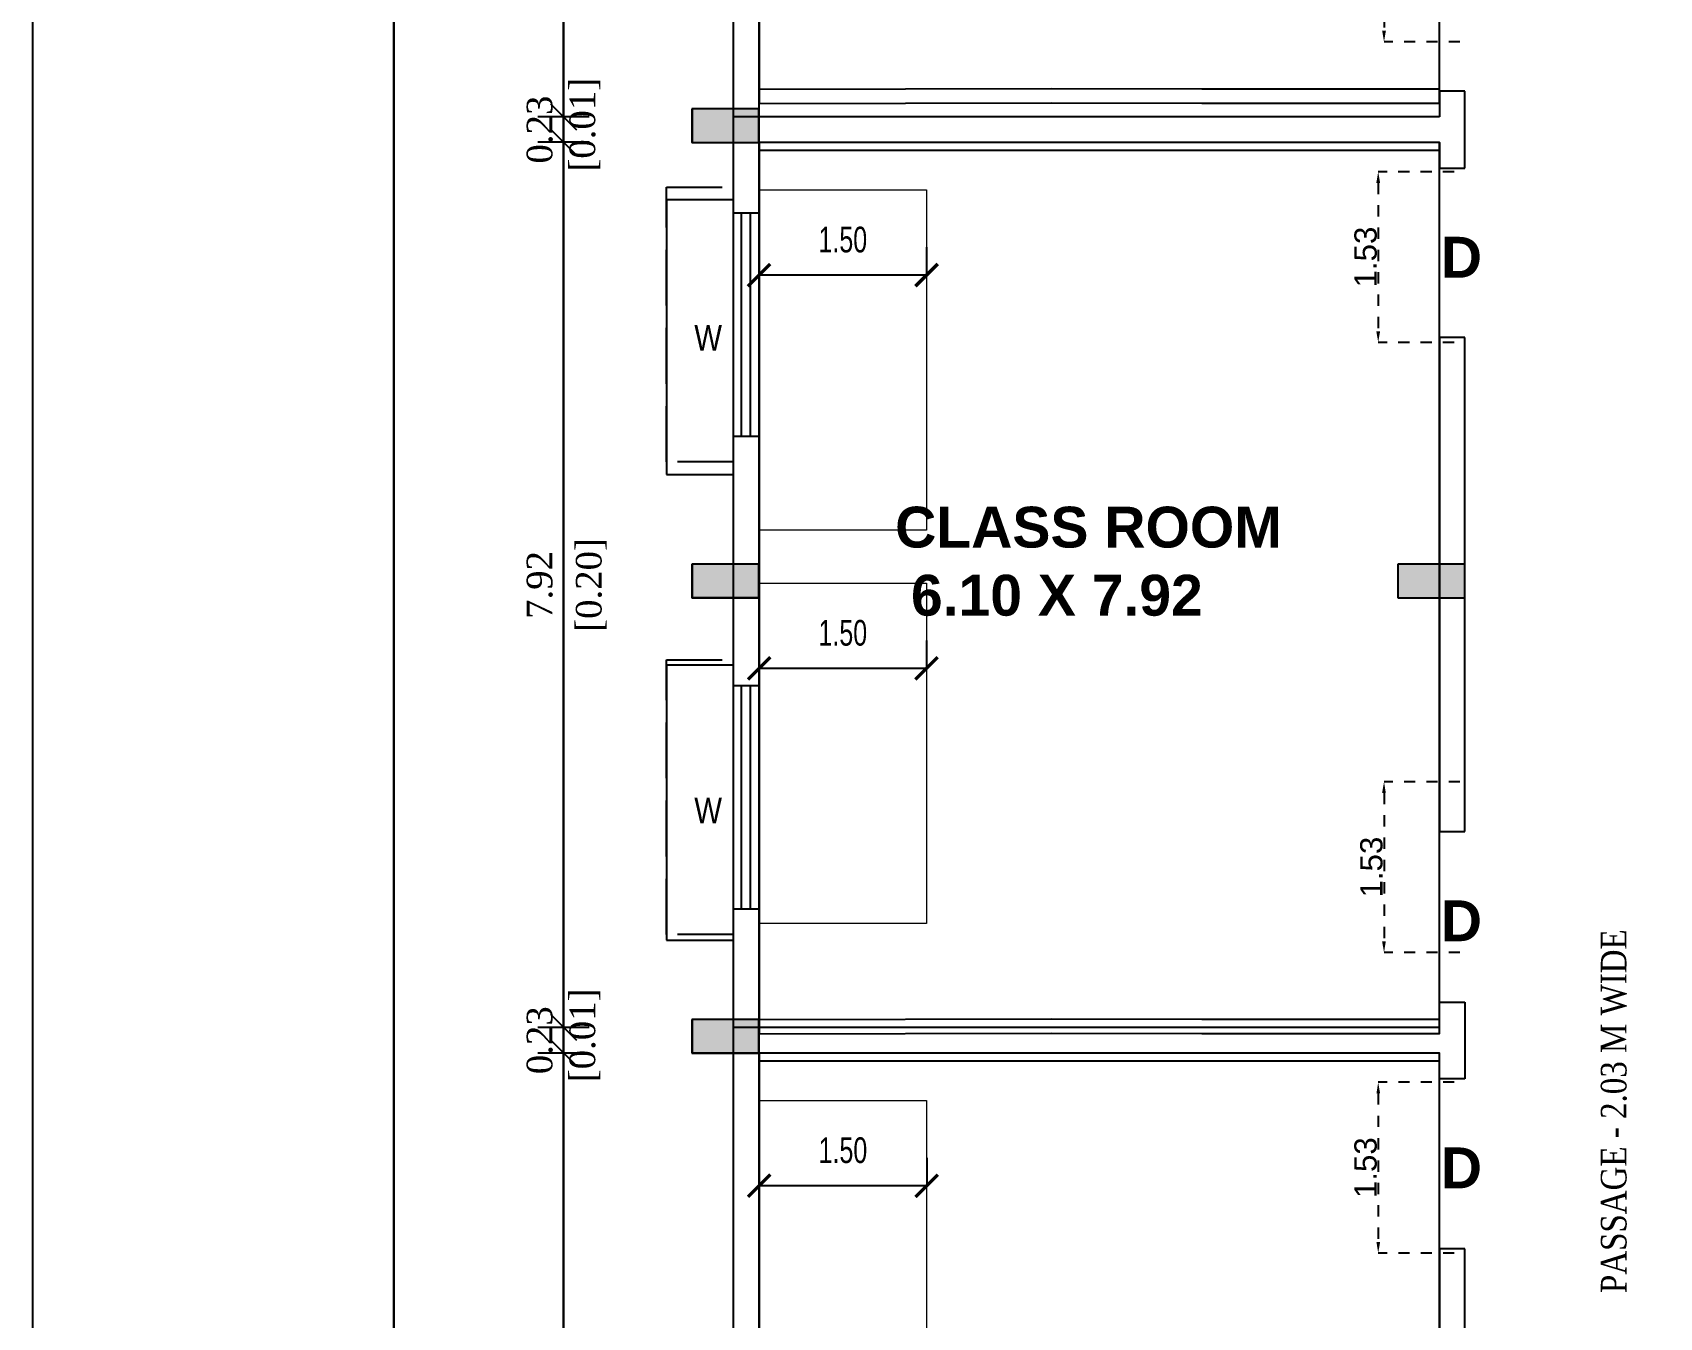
# Model space of a CAD drawing. Header units: metres. Extents: x 789 to 1127, y 8 to 183.
# Drawn here: x 908.35 to 922.92, y 51.37 to 62.88 of the extents above; entities that cross this region are included whole.
import ezdxf

# ---------------------------------------------------------------- set-up
doc = ezdxf.new("R2010")
doc.units = ezdxf.units.M
doc.header["$MEASUREMENT"] = 0
doc.header["$PDMODE"] = 96
doc.linetypes.add('CABLIN', pattern=[0.35, 0.25, -0.1])
doc.linetypes.add('DOT2', pattern=[0.125, 0, -0.125])
for name, color, linetype in [('BLK_1_FLR_1_CHAJJA', 6, 'Continuous'), ('BLK_1_FLR_2_CARPET_AREA', 25, 'Continuous'), ('BLK_1_FLR_2_EXIT_WIDTH_DOOR', 2, 'Continuous'), ('BLK_1_FLR_2_REGULAR_ROOM_1', 117, 'Continuous'), ('C-ANNO-TABL', 10, 'Continuous'), ('ED', 30, 'Continuous'), ('T E X T', 7, 'Continuous'), ('TEXT1', 7, 'Continuous'), ('W A L L', 125, 'Continuous')]:
    doc.layers.add(name, color=color, linetype=linetype)
doc.layers.add('BLK_1_FLR_2_BLT_UP_AREA', color=26, linetype='Continuous', plot=False)
doc.layers.add('BLK_1_FLR_2_ROOM_1_LIGHT_VENTILATION_1', color=232, linetype='Continuous', lineweight=0)
doc.styles.add('CORPORATION', font='arial.ttf')
doc.styles.add('DIM 100', font='ARIALN.TTF', dxfattribs={"width": 0.85, "height": 0.23})
doc.styles.add('PDF Arial Bold', font='arialbd.ttf')
doc.styles.add('rs', font='arial.ttf', dxfattribs={"width": 0.85})
doc.styles.get("Standard").update_dxf_attribs({"font": 'BOOKOS.TTF'})
doc.styles.add('swc', font='swissc.ttf', dxfattribs={"height": 250})
doc.dimstyles.new('Dim-outter', dxfattribs={"dimtxt": 1, "dimasz": 1, "dimexe": 0, "dimexo": 0, "dimgap": 1, "dimtad": 1, "dimlfac": -1, "dimzin": 3, "dimdsep": 46, "dimtxsty": 'CORPORATION', "dimblk": 'ARCHTICK', "dimcen": 0.125, "dimclrd": 8, "dimclre": 8, "dimclrt": 256, "dimazin": 0, "dimtfac": 0.5, "dimtix": 1, "dimtmove": 2, "dimatfit": 3, "dimfxl": 0, "dimtolj": 1, "dimtzin": 0, "dimarcsym": 0})
doc.dimstyles.new('GRID DIM 400', dxfattribs={"dimscale": 0, "dimtxt": 0.8, "dimasz": 0.2, "dimexe": 0, "dimexo": 0, "dimgap": 0.2, "dimtad": 0, "dimlfac": -0.1, "dimzin": 1, "dimdsep": 46, "dimtxsty": 'DIM 100', "dimblk": 'ARCHTICK', "dimcen": 0, "dimclrd": 256, "dimclre": 252, "dimclrt": 4, "dimazin": 0, "dimtfac": 1, "dimtix": 1, "dimtofl": 0, "dimtmove": 2, "dimatfit": 0, "dimfxl": 0, "dimtolj": 1, "dimtzin": 0, "dimarcsym": 0})
doc.dimstyles.new('STANDARD$0', dxfattribs={"dimtxt": 7, "dimasz": 3, "dimexe": 3, "dimexo": 1, "dimgap": 1.5, "dimtad": 1, "dimdec": 1, "dimzin": 1, "dimdsep": 46, "dimlunit": 4, "dimtxsty": 'Standard', "dimblk": 'OBLIQUE', "dimcen": 0.09375, "dimdle": 1, "dimclrd": 8, "dimclre": 8, "dimclrt": 7, "dimadec": 1, "dimazin": 0, "dimtfac": 1, "dimtdec": 1, "dimtix": 1, "dimtmove": 2, "dimatfit": 3, "dimldrblk": 'ARCHTICK', "dimfxl": 0, "dimfrac": 2, "dimtolj": 1, "dimtzin": 0, "dimarcsym": 0})

# ---------------------------------------------------------------- blocks, each defined once
blk = doc.blocks.new('_Oblique')
at = {"color": 0, "linetype": 'ByBlock', "lineweight": -2}
blk.add_line((-0.5, -0.5), (0.5, 0.5), dxfattribs=at)
blk = doc.blocks.new('*D151')
at = {"layer": 'Defpoints', "color": 0}
for p in [(913.101, 53.741), (914.85, 53.741), (914.85, 45.817)]:
    blk.add_point(p, dxfattribs=at)
at = {"layer": 'ED', "color": 0, "lineweight": -2}
for p, q in [((913.331, 53.741), (912.871, 53.741)), ((913.101, 45.817), (913.101, 53.741)), ((913.331, 45.817), (912.871, 45.817))]:
    blk.add_line(p, q, dxfattribs=at)
at = {"layer": 'ED', "color": 0, "lineweight": -2, "xscale": 0.23, "yscale": 0.23, "zscale": 0.23}
for p, rotation in [((913.101, 53.741), 90), ((913.101, 45.817), 270)]:
    blk.add_blockref('_Oblique', p, dxfattribs=dict(at, rotation=rotation))
at = {"layer": 'ED', "color": 0, "char_height": 0.23, "attachment_point": 5, "rotation": 90}
for s, insert in [('\\A1;[0.20]', (913.35, 49.779)), ('\\A1;7.92', (912.888, 49.779))]:
    blk.add_mtext(s, dxfattribs=dict(at, insert=insert))
blk = doc.blocks.new('*D152')
at = {"layer": 'Defpoints', "color": 0}
for p in [(913.101, 53.97), (914.621, 53.97), (914.621, 53.741)]:
    blk.add_point(p, dxfattribs=at)
at = {"layer": 'ED', "color": 0, "lineweight": -2}
for p, q in [((913.331, 53.97), (912.871, 53.97)), ((913.101, 53.741), (913.101, 53.97)), ((913.331, 53.741), (912.871, 53.741))]:
    blk.add_line(p, q, dxfattribs=at)
at = {"layer": 'ED', "color": 0, "lineweight": -2, "xscale": 0.23, "yscale": 0.23, "zscale": 0.23}
for p, rotation in [((913.101, 53.97), 90), ((913.101, 53.741), 270)]:
    blk.add_blockref('_Oblique', p, dxfattribs=dict(at, rotation=rotation))
at = {"layer": 'ED', "color": 0, "insert": (913.101, 53.856), "char_height": 0.23, "attachment_point": 5, "rotation": 90}
blk.add_mtext('\\A1;0.23\\P [0.01]', dxfattribs=at)
blk = doc.blocks.new('*D347')
at = {"layer": 'Defpoints', "color": 0}
for p in [(913.101, 61.895), (914.85, 61.895), (914.621, 53.97)]:
    blk.add_point(p, dxfattribs=at)
at = {"layer": 'ED', "color": 0, "lineweight": -2}
for p, q in [((913.331, 61.895), (912.871, 61.895)), ((913.101, 53.97), (913.101, 61.895)), ((913.331, 53.97), (912.871, 53.97))]:
    blk.add_line(p, q, dxfattribs=at)
at = {"layer": 'ED', "color": 0, "lineweight": -2, "xscale": 0.23, "yscale": 0.23, "zscale": 0.23}
for p, rotation in [((913.101, 61.895), 90), ((913.101, 53.97), 270)]:
    blk.add_blockref('_Oblique', p, dxfattribs=dict(at, rotation=rotation))
at = {"layer": 'ED', "color": 0, "char_height": 0.23, "attachment_point": 5, "rotation": 90}
for s, insert in [('\\A1;[0.20]', (913.35, 57.932)), ('\\A1;7.92', (912.888, 57.932))]:
    blk.add_mtext(s, dxfattribs=dict(at, insert=insert))
blk = doc.blocks.new('*D348')
at = {"layer": 'Defpoints', "color": 0}
for p in [(913.101, 62.123), (914.621, 62.123), (914.85, 61.895)]:
    blk.add_point(p, dxfattribs=at)
at = {"layer": 'ED', "color": 0, "lineweight": -2}
for p, q in [((913.331, 62.123), (912.871, 62.123)), ((913.101, 61.895), (913.101, 62.123)), ((913.331, 61.895), (912.871, 61.895))]:
    blk.add_line(p, q, dxfattribs=at)
at = {"layer": 'ED', "color": 0, "lineweight": -2, "xscale": 0.23, "yscale": 0.23, "zscale": 0.23}
for p, rotation in [((913.101, 62.123), 90), ((913.101, 61.895), 270)]:
    blk.add_blockref('_Oblique', p, dxfattribs=dict(at, rotation=rotation))
at = {"layer": 'ED', "color": 0, "insert": (913.101, 62.009), "char_height": 0.23, "attachment_point": 5, "rotation": 90}
blk.add_mtext('\\A1;0.23\\P [0.01]', dxfattribs=at)
blk = doc.blocks.new('*D349')
at = {"layer": 'Defpoints', "color": 0}
for p in [(913.101, 70.048), (914.621, 70.048), (914.621, 62.123)]:
    blk.add_point(p, dxfattribs=at)
at = {"layer": 'ED', "color": 0, "lineweight": -2}
for p, q in [((913.331, 70.048), (912.871, 70.048)), ((913.101, 62.123), (913.101, 70.048)), ((913.331, 62.123), (912.871, 62.123))]:
    blk.add_line(p, q, dxfattribs=at)
at = {"layer": 'ED', "color": 0, "lineweight": -2, "xscale": 0.23, "yscale": 0.23, "zscale": 0.23}
for p, rotation in [((913.101, 70.048), 90), ((913.101, 62.123), 270)]:
    blk.add_blockref('_Oblique', p, dxfattribs=dict(at, rotation=rotation))
at = {"layer": 'ED', "color": 0, "char_height": 0.23, "attachment_point": 5, "rotation": 90}
for s, insert in [('\\A1;[0.20]', (913.35, 66.086)), ('\\A1;7.92', (912.888, 66.086))]:
    blk.add_mtext(s, dxfattribs=dict(at, insert=insert))
blk = doc.blocks.new('*D353')
at = {"layer": 'Defpoints', "color": 0}
for p in [(911.581, 94.127), (913.101, 94.127), (913.101, 40.787)]:
    blk.add_point(p, dxfattribs=at)
at = {"layer": 'ED', "color": 0, "lineweight": -2}
for p, q in [((911.811, 94.127), (911.351, 94.127)), ((911.581, 40.787), (911.581, 94.127)), ((911.811, 40.787), (911.351, 40.787))]:
    blk.add_line(p, q, dxfattribs=at)
at = {"layer": 'ED', "color": 0, "lineweight": -2, "xscale": 0.23, "yscale": 0.23, "zscale": 0.23}
for p, rotation in [((911.581, 94.127), 90), ((911.581, 40.787), 270)]:
    blk.add_blockref('_Oblique', p, dxfattribs=dict(at, rotation=rotation))
at = {"layer": 'ED', "color": 0, "char_height": 0.23, "attachment_point": 5, "rotation": 90}
for s, insert in [('\\A1;53.34', (911.37, 67.457)), ('\\A1;[1.35]', (911.83, 67.457))]:
    blk.add_mtext(s, dxfattribs=dict(at, insert=insert))
blk = doc.blocks.new('45')
at = {"layer": 'C-ANNO-TABL'}
h = blk.add_hatch(color=240, dxfattribs=at)
h.dxf.hatch_style = 1
h.paths.add_polyline_path([(11205.351, -3192.795), (11205.351, -3193.095), (11205.952, -3193.095), (11205.952, -3192.795)])
h = blk.add_hatch(color=240, dxfattribs=at)
h.dxf.hatch_style = 1
h.paths.add_polyline_path([(11205.351, -3196.871), (11205.351, -3197.171), (11205.952, -3197.171), (11205.952, -3196.871)])
h = blk.add_hatch(color=240, dxfattribs=at)
h.dxf.hatch_style = 1
h.paths.add_polyline_path([(11205.351, -3200.948), (11205.351, -3201.248), (11205.952, -3201.248), (11205.952, -3200.948)])
at = {"layer": 'C-ANNO-TABL', "color": 240}
for points in [[(11205.351, -3192.795), (11205.351, -3193.095), (11205.952, -3193.095), (11205.952, -3192.795)], [(11205.351, -3196.871), (11205.351, -3197.171), (11205.952, -3197.171), (11205.952, -3196.871)], [(11205.351, -3200.948), (11205.351, -3201.248), (11205.952, -3201.248), (11205.952, -3200.948)]]:
    blk.add_lwpolyline(points, close=True, dxfattribs=at)
blk = doc.blocks.new('369')
at = {"layer": 'C-ANNO-TABL'}
h = blk.add_hatch(color=240, dxfattribs=at)
h.dxf.hatch_style = 1
h.paths.add_polyline_path([(11109.804, -3189.892), (11109.804, -3190.192), (11110.404, -3190.192), (11110.404, -3189.892)])
h = blk.add_hatch(color=240, dxfattribs=at)
h.dxf.hatch_style = 1
h.paths.add_polyline_path([(11109.804, -3193.969), (11109.804, -3194.269), (11110.404, -3194.269), (11110.404, -3193.969)])
h = blk.add_hatch(color=240, dxfattribs=at)
h.dxf.hatch_style = 1
h.paths.add_polyline_path([(11109.804, -3198.046), (11109.804, -3198.345), (11110.404, -3198.345), (11110.404, -3198.046)])
at = {"layer": 'C-ANNO-TABL', "color": 240}
for points in [[(11109.804, -3189.892), (11109.804, -3190.192), (11110.404, -3190.192), (11110.404, -3189.892)], [(11109.804, -3193.969), (11109.804, -3194.269), (11110.404, -3194.269), (11110.404, -3193.969)], [(11109.804, -3198.046), (11109.804, -3198.345), (11110.404, -3198.345), (11110.404, -3198.046)]]:
    blk.add_lwpolyline(points, close=True, dxfattribs=at)
blk = doc.blocks.new('*D85')
at = {"layer": 'BLK_1_FLR_2_EXIT_WIDTH_DOOR', "linetype": 'DOT2', "lineweight": -2, "ltscale": 0.05}
for p, q in [((921.129, 64.323), (920.449, 64.323)), ((920.449, 64.223), (920.449, 62.895)), ((921.129, 62.795), (920.449, 62.795))]:
    blk.add_line(p, q, dxfattribs=at)
at = {"layer": 'BLK_1_FLR_2_EXIT_WIDTH_DOOR', "ltscale": 0.05}
for points in [[(920.432, 64.223), (920.466, 64.223), (920.449, 64.323)], [(920.432, 62.895), (920.466, 62.895), (920.449, 62.795)]]:
    blk.add_solid(points, dxfattribs=at)
at = {"layer": 'Defpoints', "color": 0, "ltscale": 0.05}
for p in [(921.129, 64.323), (920.449, 62.795), (921.129, 62.795)]:
    blk.add_point(p, dxfattribs=at)
at = {"layer": 'BLK_1_FLR_2_EXIT_WIDTH_DOOR', "ltscale": 0.05, "insert": (920.337, 63.559), "char_height": 0.2, "attachment_point": 5, "rotation": 90, "style": 'CORPORATION'}
blk.add_mtext('\\A1;1.53', dxfattribs=at)
blk = doc.blocks.new('_ArchTick')
at = {"color": 0, "linetype": 'ByBlock', "const_width": 0.15}
blk.add_lwpolyline([(-0.5, -0.5), (0.5, 0.5)], dxfattribs=at)
blk = doc.blocks.new('*D87')
at = {"layer": 'BLK_1_FLR_2_ROOM_1_LIGHT_VENTILATION_1', "lineweight": -2}
for p, q in [((914.852, 57.435), (914.852, 57.185)), ((916.352, 57.435), (916.352, 57.185)), ((916.352, 57.185), (914.852, 57.185))]:
    blk.add_line(p, q, dxfattribs=at)
at = {"layer": 'Defpoints', "color": 0}
for p in [(914.852, 57.477), (916.352, 57.477), (914.852, 57.185)]:
    blk.add_point(p, dxfattribs=at)
at = {"layer": 'BLK_1_FLR_2_ROOM_1_LIGHT_VENTILATION_1', "lineweight": -2, "xscale": 0.2, "yscale": 0.2, "zscale": 0.2, "rotation": 180}
blk.add_blockref('_ArchTick', (914.852, 57.185), dxfattribs=at)
at = {"layer": 'BLK_1_FLR_2_ROOM_1_LIGHT_VENTILATION_1', "lineweight": -2, "xscale": 0.2, "yscale": 0.2, "zscale": 0.2}
blk.add_blockref('_ArchTick', (916.352, 57.185), dxfattribs=at)
at = {"layer": 'BLK_1_FLR_2_ROOM_1_LIGHT_VENTILATION_1', "insert": (915.602, 57.502), "char_height": 0.23, "attachment_point": 5, "style": 'DIM 100'}
blk.add_mtext('\\A1;1.50', dxfattribs=at)
blk = doc.blocks.new('*D88')
at = {"layer": 'BLK_1_FLR_2_ROOM_1_LIGHT_VENTILATION_1', "lineweight": -2}
for p, q in [((914.852, 60.956), (914.852, 60.706)), ((916.352, 60.956), (916.352, 60.706)), ((916.352, 60.706), (914.852, 60.706))]:
    blk.add_line(p, q, dxfattribs=at)
at = {"layer": 'Defpoints', "color": 0}
for p in [(914.852, 60.998), (916.352, 60.998), (914.852, 60.706)]:
    blk.add_point(p, dxfattribs=at)
at = {"layer": 'BLK_1_FLR_2_ROOM_1_LIGHT_VENTILATION_1', "lineweight": -2, "xscale": 0.2, "yscale": 0.2, "zscale": 0.2, "rotation": 180}
blk.add_blockref('_ArchTick', (914.852, 60.706), dxfattribs=at)
at = {"layer": 'BLK_1_FLR_2_ROOM_1_LIGHT_VENTILATION_1', "lineweight": -2, "xscale": 0.2, "yscale": 0.2, "zscale": 0.2}
blk.add_blockref('_ArchTick', (916.352, 60.706), dxfattribs=at)
at = {"layer": 'BLK_1_FLR_2_ROOM_1_LIGHT_VENTILATION_1', "insert": (915.602, 61.023), "char_height": 0.23, "attachment_point": 5, "style": 'DIM 100'}
blk.add_mtext('\\A1;1.50', dxfattribs=at)
blk = doc.blocks.new('*D89')
at = {"layer": 'BLK_1_FLR_2_EXIT_WIDTH_DOOR', "linetype": 'DOT2', "lineweight": -2, "ltscale": 0.05}
for p, q in [((921.129, 56.17), (920.449, 56.17)), ((920.449, 56.07), (920.449, 54.741)), ((921.129, 54.641), (920.449, 54.641))]:
    blk.add_line(p, q, dxfattribs=at)
at = {"layer": 'BLK_1_FLR_2_EXIT_WIDTH_DOOR', "ltscale": 0.05}
for points in [[(920.432, 56.07), (920.465, 56.07), (920.449, 56.17)], [(920.432, 54.741), (920.465, 54.741), (920.449, 54.641)]]:
    blk.add_solid(points, dxfattribs=at)
at = {"layer": 'Defpoints', "color": 0, "ltscale": 0.05}
for p in [(921.129, 56.17), (920.449, 54.641), (921.129, 54.641)]:
    blk.add_point(p, dxfattribs=at)
at = {"layer": 'BLK_1_FLR_2_EXIT_WIDTH_DOOR', "ltscale": 0.05, "insert": (920.337, 55.406), "char_height": 0.2, "attachment_point": 5, "rotation": 90, "style": 'CORPORATION'}
blk.add_mtext('\\A1;1.53', dxfattribs=at)
blk = doc.blocks.new('*D90')
at = {"layer": 'BLK_1_FLR_2_EXIT_WIDTH_DOOR', "linetype": 'DOT2', "lineweight": -2, "ltscale": 0.05}
for p, q in [((921.077, 61.632), (920.397, 61.632)), ((920.397, 61.532), (920.397, 60.204)), ((921.077, 60.104), (920.397, 60.104))]:
    blk.add_line(p, q, dxfattribs=at)
at = {"layer": 'BLK_1_FLR_2_EXIT_WIDTH_DOOR', "ltscale": 0.05}
for points in [[(920.38, 61.532), (920.414, 61.532), (920.397, 61.632)], [(920.38, 60.204), (920.414, 60.204), (920.397, 60.104)]]:
    blk.add_solid(points, dxfattribs=at)
at = {"layer": 'Defpoints', "color": 0, "ltscale": 0.05}
for p in [(921.077, 61.632), (920.397, 60.104), (921.077, 60.104)]:
    blk.add_point(p, dxfattribs=at)
at = {"layer": 'BLK_1_FLR_2_EXIT_WIDTH_DOOR', "ltscale": 0.05, "insert": (920.285, 60.868), "char_height": 0.2, "attachment_point": 5, "rotation": 90, "style": 'CORPORATION'}
blk.add_mtext('\\A1;1.53', dxfattribs=at)
blk = doc.blocks.new('*D92')
at = {"layer": 'BLK_1_FLR_2_ROOM_1_LIGHT_VENTILATION_1', "lineweight": -2}
for p, q in [((914.853, 52.803), (914.853, 52.553)), ((916.353, 52.803), (916.353, 52.553)), ((916.353, 52.553), (914.853, 52.553))]:
    blk.add_line(p, q, dxfattribs=at)
at = {"layer": 'Defpoints', "color": 0}
for p in [(914.853, 52.845), (916.353, 52.845), (914.853, 52.553)]:
    blk.add_point(p, dxfattribs=at)
at = {"layer": 'BLK_1_FLR_2_ROOM_1_LIGHT_VENTILATION_1', "lineweight": -2, "xscale": 0.2, "yscale": 0.2, "zscale": 0.2, "rotation": 180}
blk.add_blockref('_ArchTick', (914.853, 52.553), dxfattribs=at)
at = {"layer": 'BLK_1_FLR_2_ROOM_1_LIGHT_VENTILATION_1', "lineweight": -2, "xscale": 0.2, "yscale": 0.2, "zscale": 0.2}
blk.add_blockref('_ArchTick', (916.353, 52.553), dxfattribs=at)
at = {"layer": 'BLK_1_FLR_2_ROOM_1_LIGHT_VENTILATION_1', "insert": (915.603, 52.87), "char_height": 0.23, "attachment_point": 5, "style": 'DIM 100'}
blk.add_mtext('\\A1;1.50', dxfattribs=at)
blk = doc.blocks.new('*D94')
at = {"layer": 'BLK_1_FLR_2_EXIT_WIDTH_DOOR', "linetype": 'DOT2', "lineweight": -2, "ltscale": 0.05}
for p, q in [((921.078, 53.479), (920.397, 53.479)), ((920.397, 53.379), (920.397, 52.05)), ((921.078, 51.95), (920.397, 51.95))]:
    blk.add_line(p, q, dxfattribs=at)
at = {"layer": 'BLK_1_FLR_2_EXIT_WIDTH_DOOR', "ltscale": 0.05}
for points in [[(920.381, 53.379), (920.414, 53.379), (920.397, 53.479)], [(920.381, 52.05), (920.414, 52.05), (920.397, 51.95)]]:
    blk.add_solid(points, dxfattribs=at)
at = {"layer": 'Defpoints', "color": 0, "ltscale": 0.05}
for p in [(921.078, 53.479), (920.397, 51.95), (921.078, 51.95)]:
    blk.add_point(p, dxfattribs=at)
at = {"layer": 'BLK_1_FLR_2_EXIT_WIDTH_DOOR', "ltscale": 0.05, "insert": (920.285, 52.715), "char_height": 0.2, "attachment_point": 5, "rotation": 90, "style": 'CORPORATION'}
blk.add_mtext('\\A1;1.53', dxfattribs=at)

msp = doc.modelspace()

# ---------------------------------------------------------------- hatches: boundary and pattern name
h = msp.add_hatch(color=240)
h.dxf.hatch_style = 1
h.paths.add_polyline_path([(914.24905, 62.19484), (914.24905, 61.89487), (914.84951, 61.89487), (914.84951, 62.19484)])
h = msp.add_hatch(color=240)
h.dxf.hatch_style = 1
h.paths.add_polyline_path([(914.24905, 58.11814), (914.24905, 57.81817), (914.84951, 57.81817), (914.84951, 58.11814)])
h = msp.add_hatch(color=240)
h.dxf.hatch_style = 1
h.paths.add_polyline_path([(920.57342, 58.11814), (920.57342, 57.81817), (921.17388, 57.81817), (921.17388, 58.11814)])
h = msp.add_hatch(color=240)
h.dxf.hatch_style = 1
h.paths.add_polyline_path([(914.24905, 54.04144), (914.24905, 53.74147), (914.84951, 53.74147), (914.84951, 54.04144)])

# ---------------------------------------------------------------- linework, layer by layer
at = {"layer": 'BLK_1_FLR_1_CHAJJA', "linetype": 'Continuous'}
for points in [[(914.02399, 58.92086), (914.62395, 58.92086), (914.62395, 61.38086), (914.02399, 61.38086)], [(914.02399, 54.75256), (914.62395, 54.75256), (914.62395, 57.21256), (914.02399, 57.21256)]]:
    msp.add_lwpolyline(points, close=True, dxfattribs=at)
at = {"layer": 'BLK_1_FLR_2_BLT_UP_AREA', "color": 26}
msp.add_lwpolyline([(934.76288, 40.78747), (934.76288, 94.12747), (914.62091, 94.12747), (914.62091, 40.78747)], close=True, dxfattribs=at)
at = {"layer": 'BLK_1_FLR_2_CARPET_AREA', "color": 15}
for points in [[(914.85255, 69.97619), (914.85255, 62.24402), (917.4726, 62.2491), (918.81709, 62.24656), (918.81709, 62.24656), (918.81709, 62.24656), (920.94551, 62.24656), (920.94551, 69.97619)], [(914.85231, 61.82279), (914.85231, 53.91393), (917.47236, 53.91901), (918.81686, 53.91647), (918.81686, 53.91647), (918.81686, 53.91647), (920.94528, 53.91647), (920.94528, 61.82279)], [(914.85255, 53.66939), (914.85255, 45.87134), (917.4726, 45.87642), (918.81709, 45.87388), (918.81709, 45.87388), (918.81709, 45.87388), (920.94551, 45.87388), (920.94551, 53.66939)]]:
    msp.add_lwpolyline(points, close=True, dxfattribs=at)
at = {"layer": 'BLK_1_FLR_2_REGULAR_ROOM_1', "color": 3}
for points in [[(914.85241, 70.04827), (914.85241, 62.3724), (917.47246, 62.37748), (918.81695, 62.37494), (918.81695, 62.37494), (918.81695, 62.37494), (920.94551, 62.37494), (920.94551, 70.04827)], [(914.85255, 69.97619), (914.85255, 62.24402), (917.4726, 62.2491), (918.81709, 62.24656), (918.81709, 62.24656), (918.81709, 62.24656), (920.94551, 62.24656), (920.94551, 69.97619)], [(914.85217, 61.89487), (914.85217, 54.0423), (917.47222, 54.04738), (918.81672, 54.04484), (918.81672, 54.04484), (918.81672, 54.04484), (920.94528, 54.04484), (920.94528, 61.89487)], [(914.85231, 61.82279), (914.85231, 53.91393), (917.47236, 53.91901), (918.81686, 53.91647), (918.81686, 53.91647), (918.81686, 53.91647), (920.94528, 53.91647), (920.94528, 61.82279)], [(914.85241, 53.74147), (914.85241, 45.99972), (917.47246, 46.0048), (918.81695, 46.00226), (918.81695, 46.00226), (918.81695, 46.00226), (920.94551, 46.00226), (920.94551, 53.74147)], [(914.85255, 53.66939), (914.85255, 45.87134), (917.4726, 45.87642), (918.81709, 45.87388), (918.81709, 45.87388), (918.81709, 45.87388), (920.94551, 45.87388), (920.94551, 53.66939)]]:
    msp.add_lwpolyline(points, close=True, dxfattribs=at)
at = {"layer": 'BLK_1_FLR_2_ROOM_1_LIGHT_VENTILATION_1', "color": 3}
for points in [[(914.85231, 58.42225), (914.85231, 61.47025), (916.35231, 61.47025), (916.35231, 58.42225)], [(914.85231, 54.9008), (914.85231, 57.94881), (916.35231, 57.94881), (916.35231, 54.9008)], [(914.85255, 50.26885), (914.85255, 53.31685), (916.35255, 53.31685), (916.35255, 50.26885)]]:
    msp.add_lwpolyline(points, close=True, dxfattribs=at)
at = {"layer": 'TEXT1', "color": 12}
msp.add_lwpolyline([(985.81404, 99.7669), (908.34527, 99.39811), (908.34527, 33.14967), (985.81404, 33.14967)], close=True, dxfattribs=at)
at = {"layer": 'W A L L'}
for p, q in [((911.58091, 94.12747), (911.58091, 40.78747)), ((913.10091, 94.12747), (913.10091, 40.78747)), ((914.62091, 94.12747), (914.62091, 40.78747)), ((914.84951, 94.12747), (914.84951, 52.31653)), ((914.84951, 69.70537), (914.84951, 62.12347)), ((914.24905, 62.19484), (914.24905, 61.89487)), ((914.84951, 62.19484), (914.24905, 62.19484)), ((920.94528, 62.12347), (914.62091, 62.12347)), ((914.84951, 61.89487), (914.84951, 62.19484)), ((914.24905, 61.89487), (914.84951, 61.89487)), ((920.94528, 61.89487), (914.84951, 61.89487)), ((914.84951, 61.89487), (914.84951, 54.23677)), ((914.84951, 61.89487), (914.84951, 61.81867)), ((914.84951, 61.89487), (914.84951, 53.97007)), ((914.84951, 61.85775), (914.84951, 61.4005)), ((914.84951, 61.85775), (914.84951, 61.4005)), ((914.24905, 58.11814), (914.24905, 57.81817)), ((914.84951, 58.11814), (914.24905, 58.11814)), ((914.84951, 57.81817), (914.84951, 58.11814)), ((920.57342, 58.11814), (920.57342, 57.81817)), ((921.17388, 58.11814), (920.57342, 58.11814)), ((921.17388, 57.81817), (921.17388, 58.11814)), ((914.24905, 57.81817), (914.84951, 57.81817)), ((920.57342, 57.81817), (921.17388, 57.81817)), ((914.24905, 54.04144), (914.24905, 53.74147)), ((914.84951, 54.04144), (914.24905, 54.04144)), ((920.94528, 53.97007), (914.62091, 53.97007)), ((914.84951, 53.74147), (914.84951, 54.04144)), ((914.24905, 53.74147), (914.84951, 53.74147)), ((920.94528, 53.74147), (914.62091, 53.74147)), ((914.84951, 53.74147), (914.84951, 40.78747))]:
    msp.add_line(p, q, dxfattribs=at)
at = {"layer": 'W A L L', "lineweight": -3}
for p, q in [((921.17388, 62.35423), (920.94528, 62.35423)), ((920.94528, 62.35423), (920.94528, 62.12347)), ((921.17388, 61.66474), (921.17388, 62.35423)), ((920.94528, 61.89487), (920.94528, 61.66474)), ((920.94528, 61.66474), (921.17388, 61.66474)), ((921.17388, 60.14787), (920.94528, 60.14787)), ((920.94528, 60.14787), (920.94528, 55.72366)), ((921.17388, 55.72366), (921.17388, 60.14787)), ((920.94528, 55.72366), (921.17388, 55.72366)), ((920.94528, 55.72366), (921.00893, 55.72366)), ((920.94528, 53.97007), (920.94528, 54.1953)), ((920.94528, 54.1953), (921.17388, 54.1953)), ((921.17388, 54.1953), (921.17388, 53.51164)), ((920.93998, 53.74147), (914.84951, 53.74147)), ((920.94528, 53.51164), (920.94528, 53.74147)), ((921.17388, 53.51164), (920.94528, 53.51164)), ((921.17388, 51.98894), (920.94528, 51.98894)), ((920.94528, 51.98894), (920.94528, 45.58807)), ((921.17388, 45.58807), (921.17388, 51.98894))]:
    msp.add_line(p, q, dxfattribs=at)
at = {"layer": 'W A L L', "linetype": 'CABLIN', "lineweight": -2, "ltscale": 2}
for p, q in [((914.02203, 61.26371), (914.02203, 61.49371)), ((914.02203, 61.49371), (914.62203, 61.49371)), ((914.02203, 59.03371), (914.02203, 61.26371)), ((914.62203, 59.03371), (914.02203, 59.03371)), ((914.02203, 57.03111), (914.02203, 57.26111)), ((914.02203, 57.26111), (914.62203, 57.26111)), ((914.02203, 54.80111), (914.02203, 57.03111)), ((914.62203, 54.80111), (914.02203, 54.80111))]:
    msp.add_line(p, q, dxfattribs=at)
at = {"layer": 'W A L L', "lineweight": -2, "ltscale": 0.5}
for p, q in [((914.62203, 61.26371), (914.84951, 61.26371)), ((914.69577, 59.26371), (914.69577, 61.26371)), ((914.77577, 59.26371), (914.77577, 61.26371)), ((914.62203, 59.26371), (914.84951, 59.26371)), ((914.62203, 57.03111), (914.84951, 57.03111)), ((914.69577, 55.03111), (914.69577, 57.03111)), ((914.77577, 55.03111), (914.77577, 57.03111)), ((914.62203, 55.03111), (914.84951, 55.03111))]:
    msp.add_line(p, q, dxfattribs=at)

# ---------------------------------------------------------------- block references
at = {"lineweight": -3}
for name, p in [('45', (-10291.09911, 3254.98962)), ('369', (-10195.55161, 3252.08695))]:
    msp.add_blockref(name, p, dxfattribs=at)

# ---------------------------------------------------------------- texts
at = {"layer": 'T E X T', "attachment_point": 7, "style": 'PDF Arial Bold'}
for s, insert, char_height in [('D', (920.9579, 60.68333), 0.36575), ('CLASS ROOM\\P 6.10 X 7.92', (916.07053, 57.652), 0.3657525), ('D', (920.9579, 54.74225), 0.36575), ('D', (920.9579, 52.53023), 0.36575)]:
    msp.add_mtext(s, dxfattribs=dict(at, insert=insert, char_height=char_height))
at = {"layer": 'T E X T', "linetype": 'CABLIN', "lineweight": -2, "ltscale": 2, "char_height": 0.23, "attachment_point": 5, "style": 'swc'}
for insert in [(914.3959, 60.14577), (914.3959, 55.91316)]:
    msp.add_mtext('\\A1;W', dxfattribs=dict(at, insert=insert))
at = {"layer": 'T E X T', "insert": (922.62602, 51.59228), "char_height": 0.23, "attachment_point": 7, "rotation": 90.008072, "style": 'rs'}
msp.add_mtext_dynamic_manual_height_columns('{\\fTimes New Roman|b0|i0|c0|p18;\\C7;PASSAGE - 2.03 M WIDE }', width=4.7922622, gutter_width=1.25, heights=[0.78989], dxfattribs=at)

# ---------------------------------------------------------------- dimensions: what is measured, and where the dimension line sits
at = {"layer": 'BLK_1_FLR_2_EXIT_WIDTH_DOOR', "color": 2, "ltscale": 0.05}
for base, p1, p2, picture, middle in [((920.44895, 62.79488), (921.1294, 64.32324), (921.1294, 62.79488), '*D85', (920.33676, 63.55906)), ((920.39699, 60.1038), (921.07745, 61.63217), (921.07745, 60.1038), '*D90', (920.28481, 60.86799)), ((920.44871, 54.64148), (921.12917, 56.16984), (921.12917, 54.64148), '*D89', (920.33653, 55.40566)), ((920.39722, 51.9504), (921.07768, 53.47877), (921.07768, 51.9504), '*D94', (920.28504, 52.71459))]:
    dim = msp.add_linear_dim(base=base, p1=p1, p2=p2, angle=90, dimstyle='Dim-outter', override={"dimtxt": 0.2, "dimasz": 0.1, "dimgap": 0.01, "dimpost": '\\X', "dimsah": 1, "dimclrd": 256, "dimclre": 256}, dxfattribs=at)
    dim.commit()
    dim.dimension.update_dxf_attribs({"geometry": picture, "text_midpoint": middle})
at = {"layer": 'BLK_1_FLR_2_ROOM_1_LIGHT_VENTILATION_1', "color": 232}
for base, p1, p2, picture, middle in [((914.85231, 60.70606), (916.35231, 60.99806), (914.85231, 60.99806), '*D88', (915.60231, 61.02349)), ((914.85231, 57.18461), (916.35231, 57.47662), (914.85231, 57.47662), '*D87', (915.60231, 57.50205)), ((914.85255, 52.55266), (916.35255, 52.84466), (914.85255, 52.84466), '*D92', (915.60255, 52.87009))]:
    dim = msp.add_linear_dim(base=base, p1=p1, p2=p2, angle=180, dimstyle='GRID DIM 400', override={"dimscale": 1, "dimtxt": 0.23, "dimtad": 1, "dimtoh": 1, "dimclre": 256, "dimclrt": 256, "dimtmove": 0}, dxfattribs=at)
    dim.commit()
    dim.dimension.update_dxf_attribs({"geometry": picture, "text_midpoint": middle})
at = {"layer": 'ED'}
for base, p1, p2, picture, middle in [((911.58091, 94.12747), (913.10091, 40.78747), (913.10091, 94.12747), '*D353', (911.58091, 67.45747)), ((913.10091, 70.04827), (914.62091, 62.12347), (914.62091, 70.04827), '*D349', (913.10091, 66.08587)), ((913.10091, 61.89487), (914.62091, 53.97007), (914.84951, 61.89487), '*D347', (913.10091, 57.93247)), ((913.10091, 53.74147), (914.84951, 45.81667), (914.84951, 53.74147), '*D151', (913.10091, 49.77907))]:
    dim = msp.add_linear_dim(base=base, p1=p1, p2=p2, angle=270, dimstyle='STANDARD$0', override={"dimscale": 1, "dimtxt": 0.23, "dimasz": 0.23, "dimexe": 0.23, "dimexo": 0.23, "dimgap": 0.09, "dimdec": 2, "dimlunit": 2, "dimpost": '\\X', "dimsah": 0, "dimcen": 0.09, "dimdle": 0, "dimclrd": 0, "dimclre": 0, "dimclrt": 0, "dimtfac": 1, "dimtdec": 2, "dimtix": 0, "dimtofl": 0, "dimfxl": 0.23, "dimfxlon": 1, "dimfrac": 0}, dxfattribs=at)
    dim.commit()
    dim.dimension.update_dxf_attribs({"geometry": picture, "text_midpoint": middle})
for base, p1, p2, picture, middle in [((913.10091, 62.12347), (914.84951, 61.89487), (914.62091, 62.12347), '*D348', (913.10091, 62.00917)), ((913.10091, 53.97007), (914.62091, 53.74147), (914.62091, 53.97007), '*D152', (913.10091, 53.85577))]:
    dim = msp.add_linear_dim(base=base, p1=p1, p2=p2, angle=270, dimstyle='STANDARD$0', override={"dimscale": 1, "dimtxt": 0.23, "dimasz": 0.23, "dimexe": 0.23, "dimexo": 0.23, "dimgap": 0.09, "dimdec": 2, "dimlunit": 2, "dimpost": '\\X', "dimsah": 0, "dimcen": 0.09, "dimdle": 0, "dimclrd": 0, "dimclre": 0, "dimclrt": 0, "dimtfac": 1, "dimtdec": 2, "dimtix": 0, "dimtofl": 0, "dimfxl": 0.23, "dimfxlon": 1, "dimfrac": 0}, dxfattribs=at)
    dim.commit()
    dim.dimension.update_dxf_attribs({"geometry": picture, "text_midpoint": middle, "dimtype": 160})

doc.saveas('drawing.dxf')
